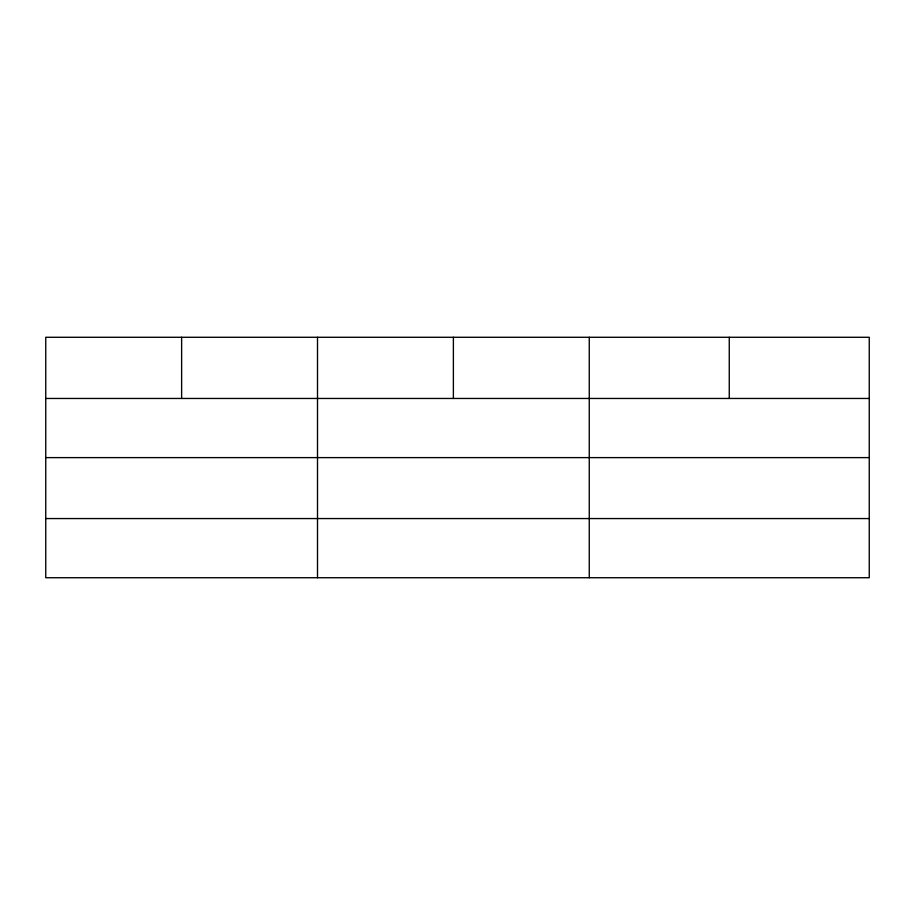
<?xml version="1.0" encoding="UTF-8"?>
<svg xmlns="http://www.w3.org/2000/svg" width="915" height="915" viewBox="0 0 915 915"><rect width="100%" height="100%" fill="white"/><g stroke="black" fill="none" stroke-linecap="round" stroke-linejoin="round"><path stroke-width="1.37" d="M869.25 457.614L869.25 337.28L45.75 337.28L45.75 577.72L869.25 577.72L869.25 457.614L45.75 457.614M45.75 398.46L869.25 398.46M45.75 518.565L869.25 518.565M729.255 337.28L729.255 398.46M589.26 337.28L589.26 577.72M453.382 337.28L453.382 398.46M317.505 337.28L317.505 577.72M181.628 337.28L181.628 398.46"/></g></svg>
